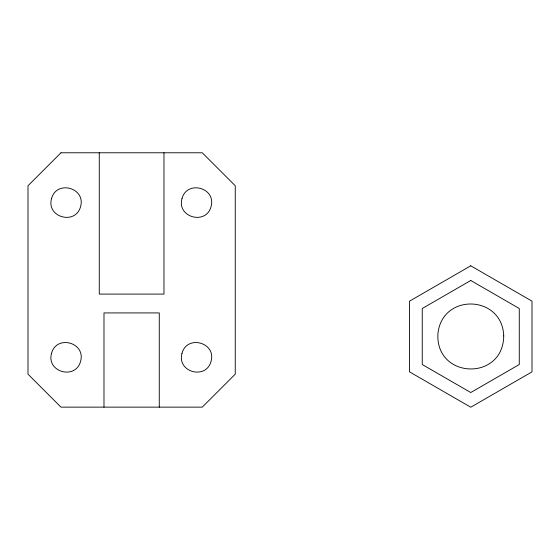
<?xml version="1.0" encoding="UTF-8"?>
<svg xmlns="http://www.w3.org/2000/svg" width="560" height="560" viewBox="0 0 560 560"><rect width="100%" height="100%" fill="white"/><g stroke="black" fill="none" stroke-linecap="round" stroke-linejoin="round"><path stroke-width="0.84" d="M163.975 152.782L163.975 294.091L99.274 294.091L99.274 152.782M159.271 407.134L159.271 312.928L103.985 312.928L103.985 407.134M503.734 335.916C503.139 381.549 435.225 379.099 437.927 333.543C442.295 292.705 502.327 294.875 503.734 335.916M51.506 198.688C46.242 217.539 75.747 225.442 80.619 206.493C85.883 187.642 56.378 179.732 51.506 198.688M51.506 353.416C46.242 372.267 75.747 380.177 80.619 361.221C85.883 342.37 56.378 334.46 51.506 353.416M181.972 198.688C176.715 217.539 206.22 225.442 211.092 206.493C216.349 187.642 186.844 179.732 181.972 198.688M181.972 353.416C176.715 372.267 206.22 380.177 211.092 361.221C216.349 342.37 186.844 334.46 181.972 353.416M60.97 152.782L28 185.752L28 374.164L60.97 407.134L202.279 407.134L235.256 374.164L235.256 185.752L202.279 152.782L60.97 152.782M470.764 265.804L409.535 301.161L409.535 371.868L470.764 407.218L532 371.868L532 301.161L470.764 265.804M470.764 280.49L422.254 308.504L422.254 364.525L470.764 392.532L519.281 364.525L519.281 308.504L470.764 280.49"/></g></svg>
